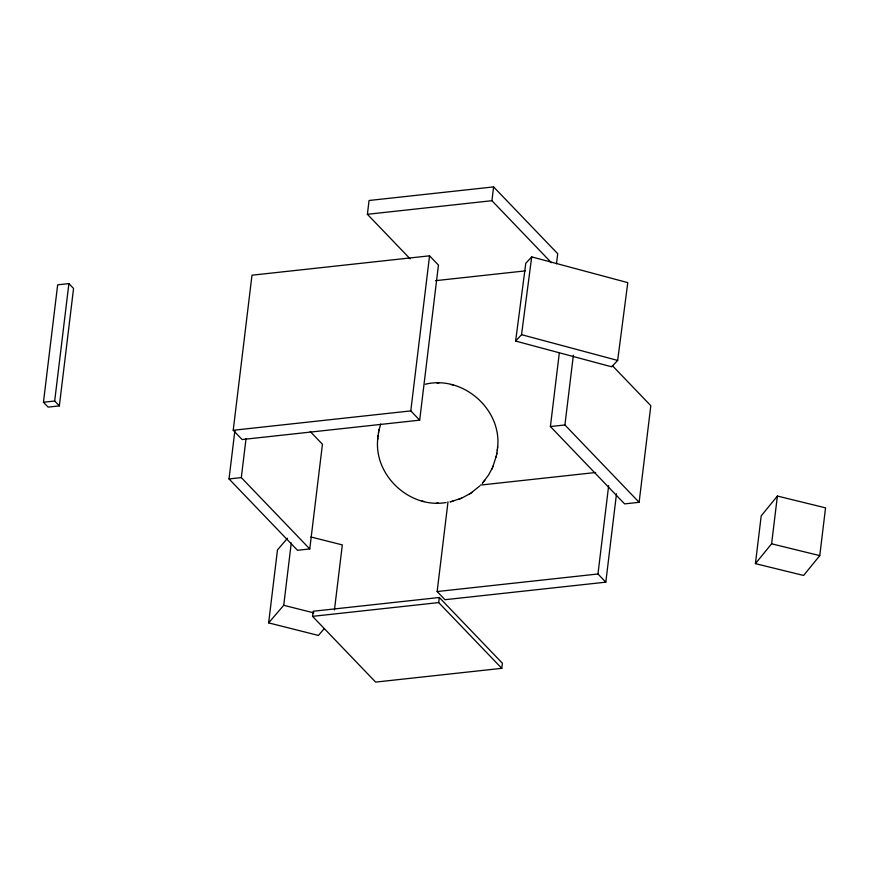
<?xml version="1.0" encoding="UTF-8"?>
<svg xmlns="http://www.w3.org/2000/svg" width="869" height="869" viewBox="0 0 869 869"><rect width="100%" height="100%" fill="white"/><g stroke="black" fill="none" stroke-linecap="round" stroke-linejoin="round"><path stroke-width="1.3" d="M377.809 438.182C373.377 475.213 409.723 508.973 446.199 502.51M497.557 447.904C502.271 409.332 462.742 374.995 425.321 384.239M377.939 436.825L378.71 431.654M496.655 454.433L497.426 449.262M377.7 439.464L378.058 435.543M497.307 450.544L497.665 446.623M43.45 402.238L57.658 284.815L68.89 283.598L73.561 288.465L59.353 405.888L48.121 407.116L43.45 402.238L54.682 401.022L59.353 405.888M54.682 401.022L68.89 283.598M233.218 430.274L251.988 275.201L429.558 255.823L438.443 265.088L419.684 420.161L242.103 439.54L233.218 430.274L410.798 410.896L419.684 420.161M310.244 431.535L322.442 444.244L309.766 548.947L297.48 550.283L229.025 478.938L234.88 430.611M309.766 548.947L241.31 477.602L246.025 438.671M324.278 628.602L318.412 635.435L268.64 622.877L277.472 549.936L287.53 538.215M268.64 622.877L283.728 605.302L291.267 542.962M312.547 616.349L313.155 611.265L439.312 597.492L502.391 663.243L501.782 668.326L375.625 682.1L312.547 616.349L438.693 602.586L501.782 668.326M410.135 258.843L367.391 214.295L369.064 200.489L493.603 186.9L557.713 253.715L556.497 263.763M334.456 609.897L342.321 544.906L310.896 536.977M410.798 410.896L429.558 255.823M616.501 493.788L605.812 582.165L444.982 599.708L437.15 591.539L448.002 501.826M438.693 602.586L439.312 597.492M551.391 262.688L491.93 200.706L493.603 186.9M612.297 365.577L650.816 405.714L639.117 502.304L624.605 503.89L550.403 426.549L559.332 352.771M639.117 502.304L564.915 424.963L573.366 355.204M605.812 582.165L597.97 573.985L608.669 485.619M755.422 563.633L761.201 515.871L777.386 496.047L825.55 507.854L819.771 555.617L803.586 575.452L755.422 563.633L771.607 543.809L777.386 496.047M515.632 341.072L525.778 263.285L531.698 256.887L627.787 282.631L617.653 360.418L611.722 366.816L515.632 341.072L521.552 334.674L531.698 256.887M378.982 430.318L380.72 423.974M492.777 466.979L496.384 455.769M378.449 432.914L379.242 429.058M496.123 457.029L496.916 453.162M483.164 482.284L482.338 483.262L488.541 475.061L492.223 468.206M491.702 469.369L493.299 465.795M483.968 481.328L484.815 480.329M479.688 486.01L470.955 493.06M451.663 501.467L461.613 498.165L470.053 493.646M469.01 494.331L472.052 492.343M458.484 499.425L459.647 498.958M460.374 498.665L461.613 498.165M451.25 501.565L450.055 501.847L452.966 501.163M367.391 214.295L491.93 200.706M435.521 280.676L525.245 270.889M550.403 426.549L564.915 424.963M229.025 478.938L241.31 477.602M480.448 485.076L595.699 472.497M437.15 591.539L597.97 573.985M436.966 382.968L437.704 382.968M438.313 382.968L438.932 382.968M436.434 503.118L437.053 503.118M437.661 503.118L438.4 503.118M451.326 384.532L451.978 384.685M452.51 384.826L453.281 385.021M771.607 543.809L819.771 555.617M422.084 501.065L424.039 501.554M283.728 605.302L313.85 612.895M521.552 334.674L617.653 360.418"/></g></svg>
